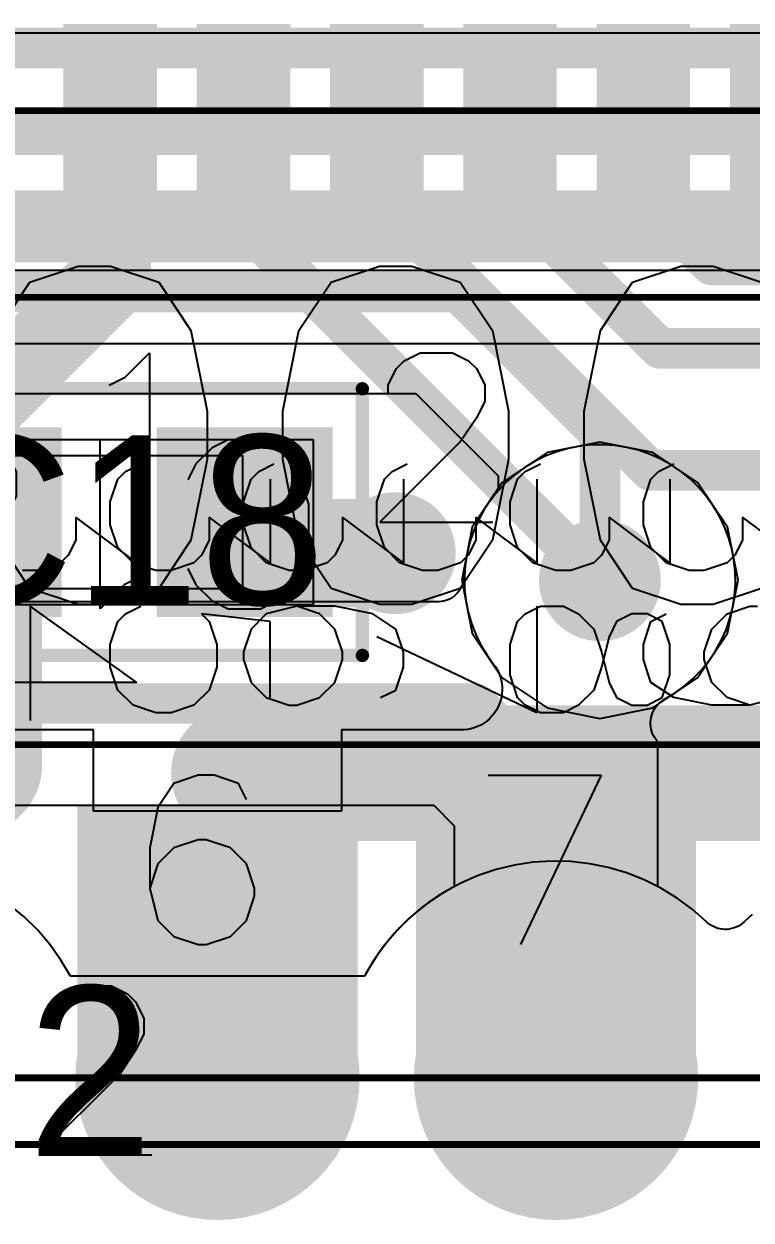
# Model space of a CAD drawing. Header units: millimetres. Extents: x 0 to 559, y 0 to 433.
# Drawn here: x 90.079 to 92.807, y 89.177 to 93.664 of the extents above; entities that cross this region are included whole.
import ezdxf

# ---------------------------------------------------------------- set-up
doc = ezdxf.new("R2010")
doc.units = ezdxf.units.MM
for name, color, linetype in [('BottomLayer', 5, 'Continuous'), ('BottomOverlay', 54, 'Continuous'), ('BottomPaste', 16, 'Continuous'), ('BottomSolder', 6, 'Continuous'), ('KeepOutLayer', 6, 'Continuous'), ('Mechanical10', 56, 'Continuous'), ('Mechanical11', 56, 'Continuous'), ('Mechanical12', 56, 'Continuous'), ('Mechanical9', 56, 'Continuous'), ('MidLayer1', 16, 'Continuous'), ('MidLayer2', 76, 'Continuous'), ('MultiLayer', 9, 'Continuous'), ('TopLayer', 1, 'Continuous'), ('TopOverlay', 2, 'Continuous'), ('TopPaste', 8, 'Continuous'), ('TopSolder', 216, 'Continuous'), ('ViaHoleLayer', 16, 'Continuous')]:
    doc.layers.add(name, color=color, linetype=linetype)

# ---------------------------------------------------------------- blocks, each defined once
blk = doc.blocks.new('NCS36510_98')
at = {"layer": 'Mechanical10', "const_width": 0.0254}
blk.add_lwpolyline([(-2.8001, 2.1999), (-2.8001, -2.8001)], dxfattribs=at)
at = {"layer": 'Mechanical12'}
blk.add_line((-3.4, -3.4), (-3.4, 3.4), dxfattribs=at)
at = {"layer": 'Mechanical9'}
for p, q in [((-4.9447, 0.1502), (-4.9447, 0.7501)), ((-4.6591, 0.5501), (-5.0875, 0.5501)), ((-4.9447, 0.1502), (-4.6591, 0.5501)), ((-4.5248, 0.5216), (-4.5248, 0.5787)), ((-4.4963, 0.4359), (-4.5248, 0.5216)), ((-4.4677, 0.4073), (-4.4963, 0.4359)), ((-4.4106, 0.3787), (-4.4677, 0.4073)), ((-4.4963, 0.1502), (-4.3249, 0.3787)), ((-4.3249, 0.3787), (-4.4106, 0.3787)), ((-4.9733, 0.2214), (-4.8876, 0.2499)), ((-4.8876, 0.2499), (-4.8019, 0.2499)), ((-4.8019, 0.2499), (-4.7162, 0.2214)), ((-4.4392, 0.2214), (-4.3535, 0.2499)), ((-4.3535, 0.2499), (-4.2678, 0.2499)), ((-4.2678, 0.2499), (-4.1821, 0.2214)), ((-5.0304, 0.1642), (-4.9733, 0.2214)), ((-4.7162, 0.2214), (-4.6876, 0.1928)), ((-4.6876, 0.1928), (-4.6591, 0.1357)), ((-4.4963, 0.1642), (-4.4392, 0.2214)), ((-4.1821, 0.2214), (-4.1535, 0.1928)), ((-4.1535, 0.1928), (-4.125, 0.1357)), ((-5.059, 0.0786), (-5.0304, 0.1642)), ((-4.5248, 0.0786), (-4.4963, 0.1642)), ((-4.1821, 0.1502), (-4.4963, 0.1502)), ((-5.059, 0.0214), (-5.059, 0.0786)), ((-4.5248, 0.0214), (-4.5248, 0.0786)), ((-5.0304, -0.0643), (-5.059, 0.0214)), ((-4.4963, -0.0643), (-4.5248, 0.0214)), ((-4.9733, -0.1214), (-5.0304, -0.0643)), ((-4.4677, -0.0928), (-4.4963, -0.0643)), ((-4.8876, -0.1499), (-4.9733, -0.1214)), ((-4.7162, -0.1214), (-4.8019, -0.1499)), ((-4.7162, -0.3499), (-4.6876, -0.0928)), ((-4.6876, -0.0928), (-4.7162, -0.1214)), ((-4.4963, -0.3499), (-4.3249, -0.1214)), ((-4.4106, -0.1214), (-4.4677, -0.0928)), ((-4.3249, -0.1214), (-4.4106, -0.1214)), ((-4.8019, -0.1499), (-4.8876, -0.1499)), ((-4.859, -0.2499), (-4.9447, -0.2785)), ((-4.8305, -0.2499), (-4.859, -0.2499)), ((-4.7448, -0.2785), (-4.8305, -0.2499)), ((-4.4392, -0.2785), (-4.3535, -0.2499)), ((-4.3535, -0.2499), (-4.2678, -0.2499)), ((-4.2678, -0.2499), (-4.1821, -0.2785)), ((-4.9447, -0.2785), (-5.0018, -0.3356)), ((-4.6876, -0.3356), (-4.7448, -0.2785)), ((-4.4963, -0.3356), (-4.4392, -0.2785)), ((-4.1821, -0.2785), (-4.1535, -0.3071)), ((-4.1535, -0.3071), (-4.125, -0.3642)), ((-5.0018, -0.3356), (-5.0304, -0.4213)), ((-5.0018, -0.3499), (-4.7162, -0.3499)), ((-4.6591, -0.4499), (-4.6876, -0.3356)), ((-4.5248, -0.4213), (-4.4963, -0.3356)), ((-4.1821, -0.3499), (-4.4963, -0.3499)), ((-5.0304, -0.4213), (-5.0304, -0.4499)), ((-4.5248, -0.4784), (-4.5248, -0.4213)), ((-5.0304, -0.4499), (-5.0018, -0.5356)), ((-4.6876, -0.5356), (-4.6591, -0.4499)), ((-4.6591, -0.5927), (-4.6591, -0.4499)), ((-4.4963, -0.5641), (-4.5248, -0.4784)), ((-5.0018, -0.5356), (-4.9447, -0.5927)), ((-4.7448, -0.5927), (-4.6876, -0.5356)), ((-4.4677, -0.5927), (-4.4963, -0.5641)), ((-4.9447, -0.5927), (-4.859, -0.6213)), ((-4.859, -0.6213), (-4.8305, -0.6213)), ((-4.8305, -0.6213), (-4.7448, -0.5927)), ((-4.6876, -0.7355), (-4.6591, -0.5927)), ((-4.4963, -0.8498), (-4.3249, -0.6213)), ((-4.4106, -0.6213), (-4.4677, -0.5927)), ((-4.3249, -0.6213), (-4.4106, -0.6213)), ((-5.059, -1.3499), (-4.7733, -0.7501)), ((-4.7448, -0.8212), (-4.6876, -0.7355)), ((-4.4392, -0.7786), (-4.3535, -0.7501)), ((-4.3535, -0.7501), (-4.2678, -0.7501)), ((-4.2678, -0.7501), (-4.1821, -0.7786)), ((-5.0018, -0.7641), (-4.9733, -0.8212)), ((-4.4963, -0.8358), (-4.4392, -0.7786)), ((-4.1821, -0.7786), (-4.1535, -0.8072)), ((-4.1535, -0.8072), (-4.125, -0.8643)), ((-4.9733, -0.8212), (-4.8876, -0.8498)), ((-4.8876, -0.8498), (-4.8305, -0.8498)), ((-4.8305, -0.8498), (-4.7448, -0.8212)), ((-4.5248, -0.9214), (-4.4963, -0.8358)), ((-4.1821, -0.8498), (-4.4963, -0.8498)), ((-4.5248, -0.9786), (-4.5248, -0.9214)), ((-4.4963, -1.0643), (-4.5248, -0.9786)), ((-4.4677, -1.0928), (-4.4963, -1.0643)), ((-4.4963, -1.3499), (-4.3249, -1.1214)), ((-4.4106, -1.1214), (-4.4677, -1.0928)), ((-4.3249, -1.1214), (-4.4106, -1.1214)), ((-5.0018, -1.2785), (-4.9161, -1.2499)), ((-4.9161, -1.2499), (-4.8019, -1.2499)), ((-4.8019, -1.2499), (-4.7162, -1.2785)), ((-4.4392, -1.2785), (-4.3535, -1.2499)), ((-4.3535, -1.2499), (-4.2678, -1.2499)), ((-4.2678, -1.2499), (-4.1821, -1.2785)), ((-5.0304, -1.3071), (-5.0018, -1.2785)), ((-4.7162, -1.2785), (-4.6876, -1.3071)), ((-4.4963, -1.3356), (-4.4392, -1.2785)), ((-4.1821, -1.2785), (-4.1535, -1.3071)), ((-5.059, -1.3642), (-5.0304, -1.3071)), ((-4.6876, -1.3071), (-4.6591, -1.3642)), ((-4.5248, -1.4213), (-4.4963, -1.3356)), ((-4.1535, -1.3071), (-4.125, -1.3642)), ((-4.6591, -1.3499), (-5.059, -1.3499)), ((-5.059, -1.4499), (-5.059, -1.3642)), ((-4.6591, -1.3642), (-4.6591, -1.4499)), ((-4.1821, -1.3499), (-4.4963, -1.3499)), ((-4.5248, -1.4784), (-4.5248, -1.4213)), ((-5.0304, -1.507), (-5.059, -1.4499)), ((-4.6591, -1.4499), (-4.6876, -1.507)), ((-4.4963, -1.5641), (-4.5248, -1.4784)), ((-4.9733, -1.5641), (-5.0304, -1.507)), ((-4.6876, -1.507), (-4.7448, -1.5641)), ((-4.8876, -1.5927), (-4.9733, -1.5641)), ((-4.7448, -1.5641), (-4.8305, -1.5927)), ((-4.4677, -1.5927), (-4.4963, -1.5641)), ((-4.8305, -1.5927), (-4.9447, -1.6213)), ((-4.7733, -1.6213), (-4.8876, -1.5927)), ((-4.4106, -1.6213), (-4.4677, -1.5927)), ((-5.0018, -1.6498), (-5.0304, -1.7069)), ((-4.9447, -1.6213), (-5.0018, -1.6498)), ((-4.7162, -1.6498), (-4.7733, -1.6213)), ((-4.6876, -1.7069), (-4.7162, -1.6498)), ((-4.4963, -1.8498), (-4.3249, -1.6213)), ((-4.3249, -1.6213), (-4.4106, -1.6213)), ((-5.0304, -1.7069), (-5.0304, -1.7641)), ((-4.6876, -1.7641), (-4.6876, -1.7069)), ((-5.0304, -1.7641), (-5.0018, -1.8212)), ((-5.0018, -1.8643), (-4.9447, -1.7786)), ((-4.9447, -1.7786), (-4.859, -1.7501)), ((-4.859, -1.7501), (-4.8019, -1.7501)), ((-4.8019, -1.7501), (-4.7162, -1.7786)), ((-4.7162, -1.8212), (-4.6876, -1.7641)), ((-4.7162, -1.7786), (-4.6876, -1.8357)), ((-4.4963, -1.8357), (-4.4392, -1.7786)), ((-4.4392, -1.7786), (-4.3535, -1.7501)), ((-4.3535, -1.7501), (-4.2678, -1.7501)), ((-4.2678, -1.7501), (-4.1821, -1.7786)), ((-4.1821, -1.7786), (-4.1535, -1.8072)), ((-5.0018, -1.8212), (-4.9161, -1.8498)), ((-4.8019, -1.8498), (-4.7162, -1.8212)), ((-4.5248, -1.9214), (-4.4963, -1.8357)), ((-4.1535, -1.8072), (-4.125, -1.8643)), ((-5.0304, -2.0071), (-5.0018, -1.8643)), ((-4.9161, -1.8498), (-4.8019, -1.8498)), ((-4.1821, -1.8498), (-4.4963, -1.8498)), ((-4.5248, -1.9786), (-4.5248, -1.9214)), ((-5.0304, -2.1499), (-5.0304, -2.0071)), ((-5.0018, -2.0643), (-4.9447, -2.0071)), ((-4.9447, -2.0071), (-4.859, -1.9786)), ((-4.859, -1.9786), (-4.8305, -1.9786)), ((-4.8305, -1.9786), (-4.7448, -2.0071)), ((-4.7448, -2.0071), (-4.6876, -2.0643)), ((-4.4963, -2.0643), (-4.5248, -1.9786)), ((-5.0304, -2.1499), (-5.0018, -2.0643)), ((-4.6876, -2.0643), (-4.6591, -2.1499)), ((-4.4677, -2.0928), (-4.4963, -2.0643)), ((-4.4106, -2.1214), (-4.4677, -2.0928)), ((-5.0018, -2.2642), (-5.0304, -2.1499)), ((-4.6591, -2.1499), (-4.6591, -2.1785)), ((-4.4963, -2.3499), (-4.3249, -2.1214)), ((-4.3249, -2.1214), (-4.4106, -2.1214))]:
    blk.add_line(p, q, dxfattribs=at)
at = {"layer": 'TopLayer'}
for points in [[(-3.15, 0.3999), (-3.15, 0.0999), (-2.5, 0.3999), (-2.5, 0.0999)], [(-3.15, -0.0999), (-3.15, -0.3999), (-2.5, -0.0999), (-2.5, -0.3999)], [(-3.15, -0.6001), (-3.15, -0.9), (-2.5, -0.6001), (-2.5, -0.9)], [(-3.15, -1.0999), (-3.15, -1.3999), (-2.5, -1.0999), (-2.5, -1.3999)], [(-3.15, -1.6001), (-3.15, -1.9), (-2.5, -1.6001), (-2.5, -1.9)], [(-3.15, -2.0999), (-3.15, -2.3999), (-2.5, -2.0999), (-2.5, -2.3999)]]:
    blk.add_solid(points, dxfattribs=at)
at = {"layer": 'TopOverlay', "const_width": 0.0254}
blk.add_lwpolyline([(-3.5001, 2.5999), (-3.5001, -3.5001)], dxfattribs=at)
at = {"layer": 'TopPaste'}
for points in [[(-3.15, 0.3999), (-3.15, 0.0999), (-2.5, 0.3999), (-2.5, 0.0999)], [(-3.15, -0.0999), (-3.15, -0.3999), (-2.5, -0.0999), (-2.5, -0.3999)], [(-3.15, -0.6001), (-3.15, -0.9), (-2.5, -0.6001), (-2.5, -0.9)], [(-3.15, -1.0999), (-3.15, -1.3999), (-2.5, -1.0999), (-2.5, -1.3999)], [(-3.15, -1.6001), (-3.15, -1.9), (-2.5, -1.6001), (-2.5, -1.9)], [(-3.15, -2.0999), (-3.15, -2.3999), (-2.5, -2.0999), (-2.5, -2.3999)]]:
    blk.add_solid(points, dxfattribs=at)
at = {"layer": 'TopSolder'}
for points in [[(-3.1754, 0.4253), (-3.1754, 0.0745), (-2.4746, 0.4253), (-2.4746, 0.0745)], [(-3.1754, -0.0745), (-3.1754, -0.4253), (-2.4746, -0.0745), (-2.4746, -0.4253)], [(-3.1754, -0.5747), (-3.1754, -0.9254), (-2.4746, -0.5747), (-2.4746, -0.9254)], [(-3.1754, -1.0745), (-3.1754, -1.4253), (-2.4746, -1.0745), (-2.4746, -1.4253)], [(-3.1754, -1.5747), (-3.1754, -1.9254), (-2.4746, -1.5747), (-2.4746, -1.9254)], [(-3.1754, -2.0745), (-3.1754, -2.4253), (-2.4746, -2.0745), (-2.4746, -2.4253)]]:
    blk.add_solid(points, dxfattribs=at)
blk = doc.blocks.new('11X1MM_BOT_PAD_1_TO_11_SMD_100')
at = {"layer": 'BottomLayer'}
for points in [[(-0.5, -0.5), (0.5, -0.5), (-0.5, 0.5), (0.5, 0.5)], [(0.77, -0.5), (1.77, -0.5), (0.77, 0.5), (1.77, 0.5)]]:
    blk.add_solid(points, dxfattribs=at)
at = {"layer": 'BottomPaste'}
for points in [[(-0.5, -0.5), (0.5, -0.5), (-0.5, 0.5), (0.5, 0.5)], [(0.77, -0.5), (1.77, -0.5), (0.77, 0.5), (1.77, 0.5)]]:
    blk.add_solid(points, dxfattribs=at)
at = {"layer": 'BottomSolder'}
for points in [[(-0.5254, -0.5254), (0.5254, -0.5254), (-0.5254, 0.5254), (0.5254, 0.5254)], [(0.7446, -0.5254), (1.7954, -0.5254), (0.7446, 0.5254), (1.7954, 0.5254)]]:
    blk.add_solid(points, dxfattribs=at)
at = {"layer": 'Mechanical12', "const_width": 0.0254}
for points in [[(-7.1001, 0.7501), (7.1001, 0.7501)], [(-7.1001, -0.7501), (7.1001, -0.7501)]]:
    blk.add_lwpolyline(points, dxfattribs=at)
at = {"layer": 'Mechanical9'}
for p, q in [((-0.0726, 0.6349), (-0.1633, 0.6046)), ((-0.0121, 0.6349), (-0.0726, 0.6349)), ((0.0785, 0.6046), (-0.0121, 0.6349)), ((1.016, 0.6349), (1.4392, 0.6349)), ((1.4392, 0.6349), (1.1369, 0)), ((-0.1633, 0.6046), (-0.2238, 0.5139)), ((0.1088, 0.5442), (0.0785, 0.6046)), ((-0.2238, 0.5139), (-0.254, 0.3628)), ((-0.254, 0.3628), (-0.254, 0.2116)), ((-0.1633, 0.3628), (-0.2238, 0.3023)), ((-0.0726, 0.393), (-0.1633, 0.3628)), ((-0.0424, 0.393), (-0.0726, 0.393)), ((0.0483, 0.3628), (-0.0424, 0.393)), ((0.1088, 0.3023), (0.0483, 0.3628)), ((-0.2238, 0.3023), (-0.254, 0.2116)), ((0.139, 0.2116), (0.1088, 0.3023)), ((-0.254, 0.2116), (-0.2238, 0.0907)), ((0.1088, 0.0907), (0.139, 0.1814)), ((0.139, 0.1814), (0.139, 0.2116)), ((-0.2238, 0.0907), (-0.1633, 0.0302)), ((0.0483, 0.0302), (0.1088, 0.0907)), ((-0.1633, 0.0302), (-0.0726, 0)), ((-0.0726, 0), (-0.0424, 0)), ((-0.0424, 0), (0.0483, 0.0302))]:
    blk.add_line(p, q, dxfattribs=at)
at = {"layer": 'TopOverlay'}
for p, q in [((-0.5791, -0.1848), (-0.5187, -0.1546)), ((-0.5187, -0.1546), (-0.3977, -0.1546)), ((-0.3977, -0.1546), (-0.3373, -0.1848)), ((-0.6396, -0.2755), (-0.6094, -0.215)), ((-0.6094, -0.215), (-0.5791, -0.1848)), ((-0.3373, -0.1848), (-0.307, -0.215)), ((-0.307, -0.215), (-0.2768, -0.2755)), ((-0.6396, -0.3057), (-0.6396, -0.2755)), ((-0.2768, -0.2755), (-0.2768, -0.336)), ((-0.2768, -0.336), (-0.307, -0.3964)), ((-0.307, -0.3964), (-0.3675, -0.4871)), ((-0.3675, -0.4871), (-0.6698, -0.7894)), ((-0.6698, -0.7894), (-0.2466, -0.7894))]:
    blk.add_line(p, q, dxfattribs=at)
blk = doc.blocks.new('C_0402_110')
at = {"layer": 'Mechanical10', "const_width": 0.05}
for points in [[(-0.95, 0.5001), (-0.95, -0.5001)], [(0.95, 0.5001), (-0.95, 0.5001)], [(0.95, 0.5001), (0.95, -0.5001)], [(0.95, -0.5001), (-0.95, -0.5001)]]:
    blk.add_lwpolyline(points, dxfattribs=at)
at = {"layer": 'Mechanical10', "const_width": 0.025}
for points in [[(-0.9625, 0.5001, 1), (-0.9375, 0.5001, 1)], [(-0.9625, 0.5001, 1), (-0.9375, 0.5001, 1)], [(0.9375, 0.5001, 1), (0.9625, 0.5001, 1)], [(0.9375, 0.5001, 1), (0.9625, 0.5001, 1)], [(-0.9625, -0.5001, 1), (-0.9375, -0.5001, 1)], [(-0.9625, -0.5001, 1), (-0.9375, -0.5001, 1)], [(0.9375, -0.5001, 1), (0.9625, -0.5001, 1)], [(0.9375, -0.5001, 1), (0.9625, -0.5001, 1)]]:
    blk.add_lwpolyline(points, format="xyb", close=True, dxfattribs=at)
at = {"layer": 'Mechanical11'}
for p, q in [((-0.765, -0.3099), (-0.765, 0.3099)), ((-0.765, 0.3099), (-0.1151, 0.3099)), ((-0.1151, 0.3099), (0.1151, 0.3099)), ((0.1151, 0.3099), (0.765, 0.3099)), ((0.765, 0.3099), (0.765, -0.3099)), ((-0.765, -0.3099), (-0.765, -0.3099)), ((-0.1151, -0.3099), (-0.765, -0.3099)), ((0.1151, -0.3099), (-0.1151, -0.3099)), ((0.765, -0.3099), (0.1151, -0.3099))]:
    blk.add_line(p, q, dxfattribs=at)
at = {"layer": 'Mechanical12'}
for p, q in [((-0.5001, -0.2499), (-0.5001, 0.2499)), ((-0.5001, 0.2499), (0.5001, 0.2499)), ((0.5001, 0.2499), (0.5001, -0.2499)), ((-0.5001, -0.2499), (-0.5001, -0.2499)), ((0.5001, -0.2499), (-0.5001, -0.2499))]:
    blk.add_line(p, q, dxfattribs=at)
at = {"layer": 'Mechanical9'}
for p, q in [((-1.016, 0), (-1.4392, 0)), ((-1.3183, -0.3023), (-1.016, 0)), ((-0.1512, -0.6349), (-0.1512, 0)), ((-1.3788, -0.393), (-1.3183, -0.3023)), ((-1.409, -0.4535), (-1.3788, -0.393)), ((-1.409, -0.5139), (-1.409, -0.4535)), ((-1.0462, -0.4837), (-1.0462, -0.5139)), ((-1.3788, -0.5744), (-1.409, -0.5139)), ((-1.0462, -0.5139), (-1.0765, -0.5744)), ((0, -0.5139), (-0.0605, -0.5442)), ((-1.3485, -0.6046), (-1.3788, -0.5744)), ((-1.0765, -0.5744), (-1.1067, -0.6046)), ((-0.0605, -0.5442), (-0.1512, -0.6349)), ((-1.2881, -0.6349), (-1.3485, -0.6046)), ((-1.1067, -0.6046), (-1.1672, -0.6349)), ((-1.1672, -0.6349), (-1.2881, -0.6349))]:
    blk.add_line(p, q, dxfattribs=at)
at = {"layer": 'TopLayer'}
for points in [[(-0.2032, 0.3302), (-0.8128, 0.3302), (-0.2032, -0.3302), (-0.8128, -0.3302)], [(0.8128, 0.3302), (0.2032, 0.3302), (0.8128, -0.3302), (0.2032, -0.3302)]]:
    blk.add_solid(points, dxfattribs=at)
at = {"layer": 'TopOverlay'}
for p, q in [((-0.5674, 0.3257), (-0.6279, 0.2955)), ((-0.4465, 0.3257), (-0.5674, 0.3257)), ((-0.386, 0.2955), (-0.4465, 0.3257)), ((-0.0565, 0.2351), (0.0342, 0.3257)), ((0.0342, 0.3257), (0.0342, -0.3091)), ((0.4998, 0.3257), (0.4091, 0.2955)), ((0.6207, 0.3257), (0.4998, 0.3257)), ((0.7114, 0.2955), (0.6207, 0.3257)), ((-0.6279, 0.2955), (-0.6883, 0.2351)), ((-0.3255, 0.2351), (-0.386, 0.2955)), ((0.4091, 0.2955), (0.3788, 0.2351)), ((0.7416, 0.2351), (0.7114, 0.2955)), ((-0.6883, 0.2351), (-0.7186, 0.1746)), ((-0.2953, 0.1746), (-0.3255, 0.2351)), ((-0.117, 0.2048), (-0.0565, 0.2351)), ((0.3788, 0.2351), (0.3788, 0.1746)), ((0.7416, 0.1746), (0.7416, 0.2351)), ((-0.7186, 0.1746), (-0.7488, 0.0839)), ((0.3788, 0.1746), (0.4091, 0.1141)), ((0.7114, 0.1141), (0.7416, 0.1746)), ((0.4091, 0.1141), (0.4695, 0.0839)), ((0.6509, 0.0839), (0.7114, 0.1141)), ((-0.7488, 0.0839), (-0.7488, -0.0673)), ((0.4393, 0.0234), (0.53, 0.0537)), ((0.4695, 0.0839), (0.5905, 0.0537)), ((0.53, 0.0537), (0.6509, 0.0839)), ((0.5905, 0.0537), (0.6812, 0.0234)), ((0.3788, -0.037), (0.4393, 0.0234)), ((0.6812, 0.0234), (0.7416, -0.037)), ((0.3486, -0.0975), (0.3788, -0.037)), ((0.7416, -0.037), (0.7719, -0.0975)), ((-0.7488, -0.0673), (-0.7186, -0.158)), ((0.3486, -0.1882), (0.3486, -0.0975)), ((0.7719, -0.0975), (0.7719, -0.1882)), ((-0.7186, -0.158), (-0.6883, -0.2184)), ((-0.3255, -0.2184), (-0.2953, -0.158)), ((-0.6883, -0.2184), (-0.6279, -0.2789)), ((-0.386, -0.2789), (-0.3255, -0.2184)), ((0.3788, -0.2487), (0.3486, -0.1882)), ((0.7719, -0.1882), (0.7416, -0.2487)), ((0.4091, -0.2789), (0.3788, -0.2487)), ((0.7416, -0.2487), (0.7114, -0.2789)), ((-0.6279, -0.2789), (-0.5674, -0.3091)), ((-0.5674, -0.3091), (-0.4465, -0.3091)), ((-0.4465, -0.3091), (-0.386, -0.2789)), ((0.4998, -0.3091), (0.4091, -0.2789)), ((0.6207, -0.3091), (0.4998, -0.3091)), ((0.7114, -0.2789), (0.6207, -0.3091))]:
    blk.add_line(p, q, dxfattribs=at)
at = {"layer": 'TopPaste'}
for points in [[(-0.2032, 0.3302), (-0.8128, 0.3302), (-0.2032, -0.3302), (-0.8128, -0.3302)], [(0.8128, 0.3302), (0.2032, 0.3302), (0.8128, -0.3302), (0.2032, -0.3302)]]:
    blk.add_solid(points, dxfattribs=at)
at = {"layer": 'TopSolder'}
for points in [[(-0.1778, 0.3556), (-0.8382, 0.3556), (-0.1778, -0.3556), (-0.8382, -0.3556)], [(0.8382, 0.3556), (0.1778, 0.3556), (0.8382, -0.3556), (0.1778, -0.3556)]]:
    blk.add_solid(points, dxfattribs=at)

msp = doc.modelspace()

# ---------------------------------------------------------------- linework, layer by layer
at = {"layer": 'BottomLayer'}
for p, q in [((89.0897, 92.2777), (91.5492, 92.2777)), ((91.5492, 92.2777), (91.8581, 91.9688)), ((91.8581, 91.9688), (91.8581, 91.914)), ((91.858, 91.914), (91.8302, 91.8795)), ((91.8581, 91.914), (91.858, 91.914)), ((91.8302, 91.8795), (91.8054, 91.8427)), ((91.8054, 91.8427), (91.784, 91.8038)), ((91.7661, 91.7633), (91.7517, 91.7213)), ((91.784, 91.8038), (91.7661, 91.7633)), ((91.7517, 91.7213), (91.7411, 91.6782)), ((91.7411, 91.6782), (91.7342, 91.6344)), ((91.7342, 91.6344), (91.7312, 91.5901)), ((91.7312, 91.5901), (91.7321, 91.5458)), ((91.7321, 91.5458), (91.7368, 91.5017)), ((91.7368, 91.5017), (91.7454, 91.4581)), ((91.7454, 91.4581), (91.7577, 91.4155)), ((91.7577, 91.4155), (91.7737, 91.3741)), ((91.7737, 91.3741), (91.7932, 91.3343)), ((91.7932, 91.3343), (91.8162, 91.2963)), ((91.8162, 91.2963), (91.8403, 91.263)), ((91.8403, 91.263), (91.8404, 91.263)), ((91.8404, 91.263), (91.8482, 91.2522)), ((91.8482, 91.2522), (91.8549, 91.2408)), ((91.8549, 91.2408), (91.8607, 91.2288)), ((91.8607, 91.2288), (91.8654, 91.2164)), ((91.8654, 91.2164), (91.869, 91.2036)), ((91.869, 91.2036), (91.8715, 91.1905)), ((91.8715, 91.1905), (91.8728, 91.1773)), ((91.8728, 91.1773), (91.873, 91.164)), ((91.8699, 91.1376), (91.8666, 91.1247)), ((91.872, 91.1508), (91.8699, 91.1376)), ((91.873, 91.164), (91.872, 91.1508)), ((91.8502, 91.0885), (91.8427, 91.0775)), ((91.8567, 91.1001), (91.8502, 91.0885)), ((91.8622, 91.1122), (91.8567, 91.1001)), ((91.8666, 91.1247), (91.8622, 91.1122)), ((91.815, 91.049), (91.8042, 91.0412)), ((91.825, 91.0577), (91.815, 91.049)), ((91.8343, 91.0672), (91.825, 91.0577)), ((91.8427, 91.0775), (91.8343, 91.0672)), ((90.3402, 91.0163), (88.6465, 91.0163)), ((90.3402, 90.7113), (90.3402, 91.0163)), ((91.7204, 91.0163), (91.2698, 91.0163)), ((91.2698, 91.0163), (91.2698, 90.7113)), ((91.7293, 91.0166), (91.7204, 91.0163)), ((91.7425, 91.0179), (91.7293, 91.0166)), ((91.7555, 91.0204), (91.7425, 91.0179)), ((91.7683, 91.024), (91.7555, 91.0204)), ((91.7808, 91.0287), (91.7683, 91.024)), ((91.7928, 91.0345), (91.7808, 91.0287)), ((91.8042, 91.0412), (91.7928, 91.0345)), ((91.2698, 90.7113), (90.3402, 90.7113))]:
    msp.add_line(p, q, dxfattribs=at)
at = {"layer": 'BottomLayer', "const_width": 0.1524}
for points in [[(88.5695, 93.5736), (94.1324, 93.5736)], [(88.4431, 93.2688), (94.2589, 93.2688)], [(88.3166, 92.964), (94.3854, 92.964)], [(88.1901, 92.6592), (91.7072, 92.6592)], [(91.7072, 92.6592), (92.2396, 92.1268)], [(92.2396, 91.5777), (92.2396, 92.1268)]]:
    msp.add_lwpolyline(points, dxfattribs=at)
at = {"layer": 'BottomLayer'}
for points, const_width in [([(91.6691, 92.6592, 1), (91.7453, 92.6592, 1)], 0.0762), ([(91.6691, 92.6592, 1), (91.7453, 92.6592, 1)], 0.0762), ([(92.2015, 92.1268, 1), (92.2777, 92.1268, 1)], 0.0762), ([(92.2015, 92.1268, 1), (92.2777, 92.1268, 1)], 0.0762), ([(91.3686, 91.679, 1), (91.5718, 91.679, 1)], 0.2032), ([(92.138, 91.5777, 1), (92.3412, 91.5777, 1)], 0.2032), ([(92.2015, 91.5777, 1), (92.2777, 91.5777, 1)], 0.0762), ([(90.551, 89.7108, 1), (91.059, 89.7108, 1)], 0.508), ([(91.821, 89.7108, 1), (92.329, 89.7108, 1)], 0.508)]:
    msp.add_lwpolyline(points, format="xyb", close=True, dxfattribs=dict(at, const_width=const_width))
at = {"layer": 'BottomOverlay'}
for p, q in [((90.1009, 92.6952), (90.2823, 92.7557)), ((90.2823, 92.7557), (90.4032, 92.7557)), ((90.4032, 92.7557), (90.5846, 92.6952)), ((91.2315, 92.6952), (91.4129, 92.7557)), ((91.4129, 92.7557), (91.5338, 92.7557)), ((91.5338, 92.7557), (91.7152, 92.6952)), ((92.3622, 92.6952), (92.5436, 92.7557)), ((92.5436, 92.7557), (92.6645, 92.7557)), ((92.6645, 92.7557), (92.8459, 92.6952)), ((89.9799, 92.5138), (90.1009, 92.6952)), ((90.5846, 92.6952), (90.7055, 92.5138)), ((91.1106, 92.5138), (91.2315, 92.6952)), ((91.7152, 92.6952), (91.8362, 92.5138)), ((92.2413, 92.5138), (92.3622, 92.6952)), ((90.7055, 92.5138), (90.766, 92.2115)), ((91.0501, 92.2115), (91.1106, 92.5138)), ((91.8362, 92.5138), (91.8966, 92.2115)), ((92.1808, 92.2115), (92.2413, 92.5138)), ((90.766, 92.2115), (90.766, 92.0301)), ((91.0501, 92.0301), (91.0501, 92.2115)), ((91.8966, 92.2115), (91.8966, 92.0301)), ((92.1808, 92.0301), (92.1808, 92.2115)), ((90.766, 92.0301), (90.7055, 91.7278)), ((91.1106, 91.7278), (91.0501, 92.0301)), ((91.8966, 92.0301), (91.8362, 91.7278)), ((92.2413, 91.7278), (92.1808, 92.0301)), ((90.1009, 91.5464), (89.9799, 91.7278)), ((90.7055, 91.7278), (90.5846, 91.5464)), ((91.2315, 91.5464), (91.1106, 91.7278)), ((91.8362, 91.7278), (91.7152, 91.5464)), ((92.3622, 91.5464), (92.2413, 91.7278)), ((90.2823, 91.486), (90.1009, 91.5464)), ((90.5846, 91.5464), (90.4032, 91.486)), ((91.4129, 91.486), (91.2315, 91.5464)), ((91.7152, 91.5464), (91.5338, 91.486)), ((92.5436, 91.486), (92.3622, 91.5464)), ((92.8459, 91.5464), (92.6645, 91.486)), ((90.4032, 91.486), (90.2823, 91.486)), ((91.5338, 91.486), (91.4129, 91.486)), ((92.6645, 91.486), (92.5436, 91.486))]:
    msp.add_line(p, q, dxfattribs=at)
at = {"layer": 'BottomSolder'}
for points, const_width in [([(91.3559, 91.679, 1), (91.5845, 91.679, 1)], 0.2286), ([(92.1253, 91.5777, 1), (92.3539, 91.5777, 1)], 0.2286), ([(90.5383, 89.7108, 1), (91.0717, 89.7108, 1)], 0.5334), ([(91.8083, 89.7108, 1), (92.3417, 89.7108, 1)], 0.5334)]:
    msp.add_lwpolyline(points, format="xyb", close=True, dxfattribs=dict(at, const_width=const_width))
at = {"layer": 'KeepOutLayer', "const_width": 0.0254}
msp.add_lwpolyline([(72.6181, 89.7108), (99.2604, 89.7108)], dxfattribs=at)
at = {"layer": 'MidLayer1'}
for p, q in [((92.2396, 92.0961), (92.0412, 92.0567)), ((92.2396, 92.0961), (92.0412, 92.0567)), ((92.438, 92.0567), (92.2396, 92.0961)), ((92.438, 92.0567), (92.2396, 92.0961)), ((92.0412, 92.0567), (91.873, 91.9443)), ((92.0412, 92.0567), (91.873, 91.9443)), ((92.6062, 91.9443), (92.438, 92.0567)), ((92.6062, 91.9443), (92.438, 92.0567)), ((91.873, 91.9443), (91.7606, 91.7761)), ((91.873, 91.9443), (91.7606, 91.7761)), ((92.7186, 91.7761), (92.6062, 91.9443)), ((92.7186, 91.7761), (92.6062, 91.9443)), ((91.7606, 91.7761), (91.7211, 91.5777)), ((91.7606, 91.7761), (91.7211, 91.5777)), ((92.7581, 91.5777), (92.7186, 91.7761)), ((92.7581, 91.5777), (92.7186, 91.7761)), ((91.7211, 91.5777), (91.7606, 91.3793)), ((91.7211, 91.5777), (91.7606, 91.3793)), ((92.7186, 91.3793), (92.7581, 91.5777)), ((92.7186, 91.3793), (92.7581, 91.5777)), ((92.7581, 91.5777), (92.7581, 91.5777)), ((91.7606, 91.3793), (91.873, 91.2111)), ((91.7606, 91.3793), (91.873, 91.2111)), ((92.6062, 91.2111), (92.7186, 91.3793)), ((92.6062, 91.2111), (92.7186, 91.3793)), ((91.873, 91.2111), (92.0412, 91.0987)), ((91.873, 91.2111), (92.0412, 91.0987)), ((92.438, 91.0987), (92.6062, 91.2111)), ((92.438, 91.0987), (92.6062, 91.2111)), ((92.0412, 91.0987), (92.2396, 91.0592)), ((92.0412, 91.0987), (92.2396, 91.0592)), ((92.2396, 91.0592), (92.438, 91.0987)), ((92.2396, 91.0592), (92.438, 91.0987)), ((91.9191, 90.509), (91.8501, 90.4924)), ((91.9893, 90.5195), (91.9191, 90.509)), ((92.0601, 90.5239), (91.9893, 90.5195)), ((92.131, 90.5221), (92.0601, 90.5239)), ((92.2015, 90.5142), (92.131, 90.5221)), ((92.2711, 90.5001), (92.2015, 90.5142)), ((91.7829, 90.4698), (91.7178, 90.4414)), ((91.8501, 90.4924), (91.7829, 90.4698)), ((92.3391, 90.48), (92.2711, 90.5001)), ((92.4051, 90.4541), (92.3391, 90.48)), ((91.7178, 90.4414), (91.6555, 90.4075)), ((92.4687, 90.4225), (92.4051, 90.4541)), ((92.5292, 90.3854), (92.4687, 90.4225)), ((91.6555, 90.4075), (91.5964, 90.3683)), ((92.5863, 90.3433), (92.5292, 90.3854)), ((90.0799, 90.3145), (90.0252, 90.3597)), ((91.5409, 90.3241), (91.4895, 90.2752)), ((91.5964, 90.3683), (91.5409, 90.3241)), ((92.6395, 90.2963), (92.5863, 90.3433)), ((92.8109, 90.3241), (92.7806, 90.2962)), ((90.1305, 90.2648), (90.0799, 90.3145)), ((92.6394, 90.2962), (92.6395, 90.2963)), ((92.6433, 90.2927), (92.6394, 90.2962)), ((92.6503, 90.2872), (92.6433, 90.2927)), ((92.6577, 90.2823), (92.6503, 90.2872)), ((92.6654, 90.2781), (92.6577, 90.2823)), ((92.7592, 90.2805), (92.7513, 90.2766)), ((92.7668, 90.2851), (92.7592, 90.2805)), ((92.7739, 90.2904), (92.7668, 90.2851)), ((92.7806, 90.2963), (92.7739, 90.2904)), ((92.7806, 90.2962), (92.7806, 90.2963)), ((90.1765, 90.2107), (90.1305, 90.2648)), ((91.4895, 90.2752), (91.4425, 90.222)), ((92.6736, 90.2745), (92.6654, 90.2781)), ((92.682, 90.2717), (92.6736, 90.2745)), ((92.6906, 90.2697), (92.682, 90.2717)), ((92.6994, 90.2683), (92.6906, 90.2697)), ((92.7082, 90.2678), (92.6994, 90.2683)), ((92.7171, 90.268), (92.7082, 90.2678)), ((92.7259, 90.269), (92.7171, 90.268)), ((92.7346, 90.2708), (92.7259, 90.269)), ((92.7431, 90.2733), (92.7346, 90.2708)), ((92.7513, 90.2766), (92.7431, 90.2733)), ((90.2176, 90.1529), (90.1765, 90.2107)), ((91.4425, 90.222), (91.4003, 90.165)), ((90.2536, 90.0918), (90.2176, 90.1529)), ((91.4003, 90.165), (91.3633, 90.1044)), ((91.3633, 90.1044), (91.3564, 90.0918)), ((91.3564, 90.0918), (90.2536, 90.0918)), ((90.2536, 90.0918), (90.2536, 90.0918))]:
    msp.add_line(p, q, dxfattribs=at)
for points, const_width in [([(91.3686, 91.679, 1), (91.5718, 91.679, 1)], 0.2032), ([(92.138, 91.5777, 1), (92.3412, 91.5777, 1)], 0.2032), ([(90.5721, 90.4326, 1), (90.6483, 90.4326, 1)], 0.0762), ([(90.6211, 90.4326, 1), (90.6973, 90.4326, 1)], 0.0762), ([(90.6211, 90.4326, 1), (90.6973, 90.4326, 1)], 0.0762), ([(90.7669, 90.2868, 1), (90.8431, 90.2868, 1)], 0.0762), ([(90.7669, 90.2868, 1), (90.8431, 90.2868, 1)], 0.0762), ([(90.551, 89.7108, 1), (91.059, 89.7108, 1)], 0.508), ([(91.821, 89.7108, 1), (92.329, 89.7108, 1)], 0.508), ([(90.7669, 89.7108, 1), (90.8431, 89.7108, 1)], 0.0762)]:
    msp.add_lwpolyline(points, format="xyb", close=True, dxfattribs=dict(at, const_width=const_width))
at = {"layer": 'MidLayer1', "const_width": 0.1524}
for points in [[(90.6102, 90.4326), (90.6592, 90.4326)], [(90.6592, 90.4326), (90.805, 90.2868)], [(90.805, 89.7108), (90.805, 90.2868)]]:
    msp.add_lwpolyline(points, dxfattribs=at)
at = {"layer": 'MidLayer2'}
for p, q in [((94.4791, 93.63), (87.9091, 93.63)), ((89.169, 92.4651), (92.8489, 92.4651)), ((92.1642, 92.0806), (92.1207, 92.0721)), ((92.2083, 92.0852), (92.1642, 92.0806)), ((92.2527, 92.086), (92.2083, 92.0852)), ((92.2969, 92.0829), (92.2527, 92.086)), ((92.3408, 92.076), (92.2969, 92.0829)), ((92.3838, 92.0653), (92.3408, 92.076)), ((92.0366, 92.0439), (91.9968, 92.0245)), ((92.078, 92.0598), (92.0366, 92.0439)), ((92.1207, 92.0721), (92.078, 92.0598)), ((92.4258, 92.0509), (92.3838, 92.0653)), ((92.4663, 92.0328), (92.4258, 92.0509)), ((92.5051, 92.0114), (92.4663, 92.0328)), ((91.9588, 92.0016), (91.9229, 91.9755)), ((91.9968, 92.0245), (91.9588, 92.0016)), ((92.5419, 91.9866), (92.5051, 92.0114)), ((92.5764, 91.9587), (92.5419, 91.9866)), ((91.8894, 91.9464), (91.8586, 91.9145)), ((91.9229, 91.9755), (91.8894, 91.9464)), ((92.6083, 91.9279), (92.5764, 91.9587)), ((91.8586, 91.9145), (91.8307, 91.88)), ((92.6374, 91.8944), (92.6083, 91.9279)), ((91.8307, 91.88), (91.8059, 91.8432)), ((92.6635, 91.8585), (92.6374, 91.8944)), ((92.6864, 91.8205), (92.6635, 91.8585)), ((91.8059, 91.8432), (91.7844, 91.8044)), ((92.7058, 91.7806), (92.6864, 91.8205)), ((91.7664, 91.7638), (91.752, 91.7219)), ((91.7844, 91.8044), (91.7664, 91.7638)), ((92.7218, 91.7392), (92.7058, 91.7806)), ((91.752, 91.7219), (91.7413, 91.6788)), ((92.734, 91.6966), (92.7218, 91.7392)), ((91.7413, 91.6788), (91.7343, 91.635)), ((92.7425, 91.653), (92.734, 91.6966)), ((91.7343, 91.635), (91.7313, 91.5947)), ((92.7471, 91.6089), (92.7425, 91.653)), ((91.7306, 91.5858), (91.7292, 91.5771)), ((91.7313, 91.5947), (91.7306, 91.5858)), ((91.7313, 91.5947), (91.7313, 91.5947)), ((92.7479, 91.5646), (92.7471, 91.6089)), ((91.711, 91.537), (91.7054, 91.5302)), ((91.716, 91.5444), (91.711, 91.537)), ((91.7204, 91.5521), (91.716, 91.5444)), ((91.724, 91.5602), (91.7204, 91.5521)), ((91.727, 91.5685), (91.724, 91.5602)), ((91.7292, 91.5771), (91.727, 91.5685)), ((92.7449, 91.5203), (92.7479, 91.5646)), ((91.6297, 91.4964), (89.5421, 91.4964)), ((91.6353, 91.4965), (91.6297, 91.4964)), ((91.6441, 91.4974), (91.6353, 91.4965)), ((91.6528, 91.499), (91.6441, 91.4974)), ((91.6614, 91.5014), (91.6528, 91.499)), ((91.6697, 91.5046), (91.6614, 91.5014)), ((91.6777, 91.5084), (91.6697, 91.5046)), ((91.6853, 91.5129), (91.6777, 91.5084)), ((91.6925, 91.5181), (91.6853, 91.5129)), ((91.6992, 91.5239), (91.6925, 91.5181)), ((91.7054, 91.5302), (91.6992, 91.5239)), ((92.7379, 91.4765), (92.7449, 91.5203)), ((92.7272, 91.4334), (92.7379, 91.4765)), ((92.7128, 91.3915), (92.7272, 91.4334)), ((92.6948, 91.351), (92.7128, 91.3915)), ((92.6485, 91.2754), (92.6733, 91.3122)), ((92.6733, 91.3122), (92.6948, 91.351)), ((92.6206, 91.2409), (92.6485, 91.2754)), ((92.5898, 91.209), (92.6206, 91.2409)), ((92.5204, 91.1537), (92.5563, 91.1798)), ((92.5563, 91.1798), (92.5898, 91.209)), ((92.4824, 91.1309), (92.5204, 91.1537)), ((92.4368, 91.0797), (92.4405, 91.0878)), ((92.4405, 91.0878), (92.4449, 91.0955)), ((92.4449, 91.0955), (92.4499, 91.1028)), ((92.4499, 91.1028), (92.4556, 91.1096)), ((92.4556, 91.1096), (92.4618, 91.1159)), ((92.4618, 91.1159), (92.4686, 91.1217)), ((92.4686, 91.1217), (92.4758, 91.1268)), ((92.4758, 91.1268), (92.4824, 91.1309)), ((92.4294, 91.0452), (92.4301, 91.0541)), ((92.4295, 91.0364), (92.4294, 91.0452)), ((92.4301, 91.0541), (92.4316, 91.0628)), ((92.4316, 91.0628), (92.4338, 91.0714)), ((92.4338, 91.0714), (92.4368, 91.0797)), ((92.4303, 91.0276), (92.4295, 91.0364)), ((92.4319, 91.0188), (92.4303, 91.0276)), ((92.4342, 91.0103), (92.4319, 91.0188)), ((92.4373, 91.002), (92.4342, 91.0103)), ((92.4411, 90.994), (92.4373, 91.002)), ((92.4456, 90.9863), (92.4411, 90.994)), ((92.4507, 90.9791), (92.4456, 90.9863)), ((92.4565, 90.9724), (92.4507, 90.9791)), ((92.4565, 90.4291), (92.4565, 90.9724)), ((92.4565, 90.9724), (92.4565, 90.9724)), ((89.2261, 90.7339), (91.6163, 90.7339)), ((91.6163, 90.7339), (91.6935, 90.6564)), ((91.6935, 90.6564), (91.6935, 90.4291)), ((91.6935, 90.4291), (91.6324, 90.3931)), ((91.6935, 90.4291), (91.6935, 90.4291)), ((92.4687, 90.4225), (92.4565, 90.4291)), ((92.5292, 90.3855), (92.4687, 90.4225)), ((91.6324, 90.3931), (91.5746, 90.3519)), ((92.5863, 90.3433), (92.5292, 90.3855)), ((90.0799, 90.3145), (90.0252, 90.3597)), ((91.5746, 90.3519), (91.5206, 90.3058)), ((92.6395, 90.2963), (92.5863, 90.3433)), ((92.8109, 90.3241), (92.7806, 90.2962)), ((90.1305, 90.2648), (90.0799, 90.3145)), ((91.5206, 90.3058), (91.4708, 90.2553)), ((92.6394, 90.2962), (92.6395, 90.2963)), ((92.6433, 90.2927), (92.6394, 90.2962)), ((92.6503, 90.2872), (92.6433, 90.2927)), ((92.6577, 90.2823), (92.6503, 90.2872)), ((92.6654, 90.2781), (92.6577, 90.2823)), ((92.7592, 90.2805), (92.7513, 90.2766)), ((92.7668, 90.2851), (92.7592, 90.2805)), ((92.7739, 90.2904), (92.7668, 90.2851)), ((92.7806, 90.2963), (92.7739, 90.2904)), ((92.7806, 90.2962), (92.7806, 90.2963)), ((90.1765, 90.2107), (90.1305, 90.2648)), ((91.4708, 90.2553), (91.4257, 90.2005)), ((92.6736, 90.2745), (92.6654, 90.2781)), ((92.682, 90.2717), (92.6736, 90.2745)), ((92.6906, 90.2697), (92.682, 90.2717)), ((92.6994, 90.2683), (92.6906, 90.2697)), ((92.7082, 90.2678), (92.6994, 90.2683)), ((92.7171, 90.268), (92.7082, 90.2678)), ((92.7259, 90.269), (92.7171, 90.268)), ((92.7346, 90.2708), (92.7259, 90.269)), ((92.7431, 90.2733), (92.7346, 90.2708)), ((92.7513, 90.2766), (92.7431, 90.2733)), ((90.2176, 90.1529), (90.1765, 90.2107)), ((91.4257, 90.2005), (91.3855, 90.1421)), ((90.2536, 90.0918), (90.2176, 90.1529)), ((91.3855, 90.1421), (91.3564, 90.0918)), ((91.3564, 90.0918), (90.2536, 90.0918)), ((90.2536, 90.0918), (90.2536, 90.0918))]:
    msp.add_line(p, q, dxfattribs=at)
at = {"layer": 'MidLayer2', "const_width": 0.1524}
for points in [[(88.0671, 93.2487), (94.6371, 93.2487)], [(88.5601, 92.8464), (94.8967, 92.8464)], [(89.3841, 91.1151), (91.7743, 91.1151)], [(91.7743, 91.1151), (92.075, 90.8144)], [(92.075, 89.7108), (92.075, 90.8144)]]:
    msp.add_lwpolyline(points, dxfattribs=at)
at = {"layer": 'MidLayer2'}
for points, const_width in [([(91.3686, 91.679, 1), (91.5718, 91.679, 1)], 0.2032), ([(92.138, 91.5777, 1), (92.3412, 91.5777, 1)], 0.2032), ([(91.7362, 91.1151, 1), (91.8124, 91.1151, 1)], 0.0762), ([(91.7362, 91.1151, 1), (91.8124, 91.1151, 1)], 0.0762), ([(92.0369, 90.8144, 1), (92.1131, 90.8144, 1)], 0.0762), ([(92.0369, 90.8144, 1), (92.1131, 90.8144, 1)], 0.0762), ([(90.551, 89.7108, 1), (91.059, 89.7108, 1)], 0.508), ([(91.821, 89.7108, 1), (92.329, 89.7108, 1)], 0.508), ([(92.0369, 89.7108, 1), (92.1131, 89.7108, 1)], 0.0762)]:
    msp.add_lwpolyline(points, format="xyb", close=True, dxfattribs=dict(at, const_width=const_width))
at = {"layer": 'MultiLayer'}
for points, const_width in [([(91.3686, 91.679, 1), (91.5718, 91.679, 1)], 0.2032), ([(92.138, 91.5777, 1), (92.3412, 91.5777, 1)], 0.2032), ([(90.551, 89.7108, 1), (91.059, 89.7108, 1)], 0.508), ([(91.821, 89.7108, 1), (92.329, 89.7108, 1)], 0.508)]:
    msp.add_lwpolyline(points, format="xyb", close=True, dxfattribs=dict(at, const_width=const_width))
at = {"layer": 'TopLayer'}
for points, const_width in [([(90.4027, 92.7095), (90.4027, 93.314)], 0.3048), ([(90.9025, 92.9147), (90.9025, 93.314)], 0.1524), ([(91.4027, 93.0156), (91.4027, 93.314)], 0.1524), ([(91.9025, 93.0097), (91.9025, 93.314)], 0.1524), ([(92.4027, 93.0156), (92.4027, 93.314)], 0.1524), ([(91.4027, 93.0156), (92.4288, 91.9894)], 0.1524), ([(91.9025, 93.0097), (92.4646, 92.4476)], 0.1524), ([(92.4027, 93.0156), (92.6579, 92.7603)], 0.1524), ([(90.9025, 92.9147), (92.2396, 91.5777)], 0.1524), ([(89.8931, 92.2), (90.4027, 92.7095)], 0.3048), ([(92.6579, 92.7603), (94.4745, 92.7603)], 0.1524), ([(92.4646, 92.4476), (93.8461, 92.4476)], 0.1524), ([(89.8931, 90.8817), (89.8931, 91.7956)], 0.508), ([(90.9188, 91.8657), (91.1055, 91.679)], 0.4064), ([(92.4288, 91.9894), (93.331, 91.9894)], 0.1524), ([(90.9188, 91.7956), (90.9188, 91.8657)], 0.1524), ([(90.9066, 91.7956), (90.9188, 91.7956)], 0.1524), ([(91.1055, 91.679), (91.4702, 91.679)], 0.4064), ([(89.535, 90.5236), (89.8931, 90.8817)], 0.508), ([(90.885, 90.8538), (98.0757, 90.8538)], 0.508)]:
    msp.add_lwpolyline(points, dxfattribs=dict(at, const_width=const_width))
for points, const_width in [([(90.3265, 93.314, 1), (90.4789, 93.314, 1)], 0.1524), ([(90.8644, 93.314, 1), (90.9406, 93.314, 1)], 0.0762), ([(91.3646, 93.314, 1), (91.4408, 93.314, 1)], 0.0762), ([(91.8644, 93.314, 1), (91.9406, 93.314, 1)], 0.0762), ([(92.3646, 93.314, 1), (92.4408, 93.314, 1)], 0.0762), ([(91.3646, 93.0156, 1), (91.4408, 93.0156, 1)], 0.0762), ([(91.3646, 93.0156, 1), (91.4408, 93.0156, 1)], 0.0762), ([(91.8644, 93.0097, 1), (91.9406, 93.0097, 1)], 0.0762), ([(91.8644, 93.0097, 1), (91.9406, 93.0097, 1)], 0.0762), ([(92.3646, 93.0156, 1), (92.4408, 93.0156, 1)], 0.0762), ([(92.3646, 93.0156, 1), (92.4408, 93.0156, 1)], 0.0762), ([(90.8644, 92.9147, 1), (90.9406, 92.9147, 1)], 0.0762), ([(90.8644, 92.9147, 1), (90.9406, 92.9147, 1)], 0.0762), ([(90.3265, 92.7095, 1), (90.4789, 92.7095, 1)], 0.1524), ([(90.3265, 92.7095, 1), (90.4789, 92.7095, 1)], 0.1524), ([(92.6198, 92.7603, 1), (92.696, 92.7603, 1)], 0.0762), ([(92.6198, 92.7603, 1), (92.696, 92.7603, 1)], 0.0762), ([(92.4265, 92.4476, 1), (92.5027, 92.4476, 1)], 0.0762), ([(92.4265, 92.4476, 1), (92.5027, 92.4476, 1)], 0.0762), ([(89.7661, 91.7956, 1), (90.0201, 91.7956, 1)], 0.254), ([(90.8172, 91.8657, 1), (91.0204, 91.8657, 1)], 0.2032), ([(92.3907, 91.9894, 1), (92.4669, 91.9894, 1)], 0.0762), ([(92.3907, 91.9894, 1), (92.4669, 91.9894, 1)], 0.0762), ([(90.8807, 91.8657, 1), (90.9569, 91.8657, 1)], 0.0762), ([(90.8685, 91.7956, 1), (90.9447, 91.7956, 1)], 0.0762), ([(90.8807, 91.7956, 1), (90.9569, 91.7956, 1)], 0.0762), ([(90.8807, 91.7956, 1), (90.9569, 91.7956, 1)], 0.0762), ([(91.0039, 91.679, 1), (91.2071, 91.679, 1)], 0.2032), ([(91.0039, 91.679, 1), (91.2071, 91.679, 1)], 0.2032), ([(91.3686, 91.679, 1), (91.5718, 91.679, 1)], 0.2032), ([(91.3686, 91.679, 1), (91.5718, 91.679, 1)], 0.2032), ([(92.138, 91.5777, 1), (92.3412, 91.5777, 1)], 0.2032), ([(92.2015, 91.5777, 1), (92.2777, 91.5777, 1)], 0.0762), ([(89.7661, 90.8817, 1), (90.0201, 90.8817, 1)], 0.254), ([(89.7661, 90.8817, 1), (90.0201, 90.8817, 1)], 0.254), ([(90.758, 90.8538, 1), (91.012, 90.8538, 1)], 0.254), ([(90.551, 89.7108, 1), (91.059, 89.7108, 1)], 0.508), ([(91.821, 89.7108, 1), (92.329, 89.7108, 1)], 0.508)]:
    msp.add_lwpolyline(points, format="xyb", close=True, dxfattribs=dict(at, const_width=const_width))
at = {"layer": 'TopSolder'}
for points, const_width in [([(91.3559, 91.679, 1), (91.5845, 91.679, 1)], 0.2286), ([(92.1253, 91.5777, 1), (92.3539, 91.5777, 1)], 0.2286), ([(90.5383, 89.7108, 1), (91.0717, 89.7108, 1)], 0.5334), ([(91.8083, 89.7108, 1), (92.3417, 89.7108, 1)], 0.5334)]:
    msp.add_lwpolyline(points, format="xyb", close=True, dxfattribs=dict(at, const_width=const_width))
at = {"layer": 'ViaHoleLayer'}
for points, const_width in [([(91.4194, 91.679, 1), (91.521, 91.679, 1)], 0.1016), ([(92.1888, 91.5777, 1), (92.2904, 91.5777, 1)], 0.1016), ([(90.678, 89.7108, 1), (90.932, 89.7108, 1)], 0.254), ([(91.948, 89.7108, 1), (92.202, 89.7108, 1)], 0.254)]:
    msp.add_lwpolyline(points, format="xyb", close=True, dxfattribs=dict(at, const_width=const_width))

# ---------------------------------------------------------------- block references
for name, p, rotation in [('NCS36510_98', (90.6526, 96.139), 90), ('C_0402_110', (90.3986, 91.7956), 180)]:
    msp.add_blockref(name, p, dxfattribs=dict(rotation=rotation))
msp.add_blockref('11X1MM_BOT_PAD_1_TO_11_SMD_100', (90.805, 90.2109))

# ---------------------------------------------------------------- texts
at = {"layer": 'Mechanical10'}
for s, p in [('C18', (89.6523, 91.4867)), ('J2', (89.6668, 89.4202))]:
    msp.add_text(s, height=0.635, dxfattribs=at).set_placement(p)

doc.saveas('drawing.dxf')
